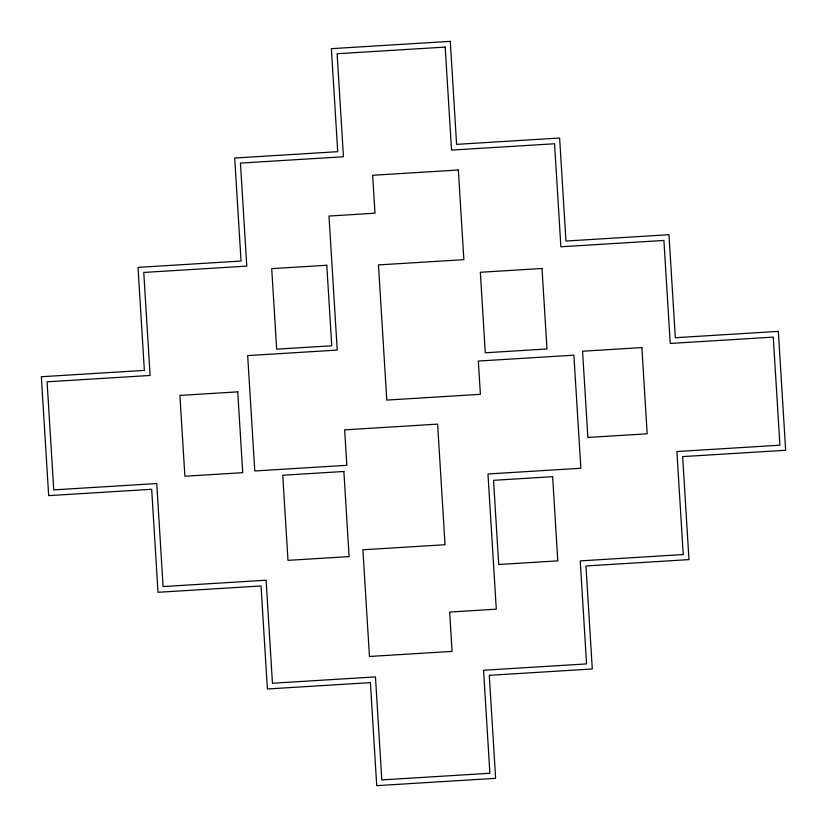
<?xml version="1.0" encoding="UTF-8"?>
<svg xmlns="http://www.w3.org/2000/svg" width="827" height="827" viewBox="0 0 827 827"><rect width="100%" height="100%" fill="white"/><g stroke="black" fill="none" stroke-linecap="round" stroke-linejoin="round"><path stroke-width="1.24" d="M450.27 41.35L331.379 48.669L337.716 151.682L234.703 158.019L241.039 261.043L138.026 267.379L144.363 370.393L41.35 376.73L48.669 495.621L151.682 489.284L158.019 592.297L261.043 585.961L267.379 688.974L370.393 682.637L376.73 785.65L495.621 778.331L489.284 675.318L592.297 668.981L585.961 565.957L688.974 559.621L682.637 456.607L785.65 450.27L778.331 331.379L675.318 337.716L668.981 234.703L565.957 241.039L559.621 138.026L456.607 144.363L450.27 41.35M445.195 47.087L337.116 53.734L343.453 156.758L240.44 163.095L246.777 266.108L143.764 272.455L150.1 375.468L47.087 381.805L53.734 489.884L156.758 483.547L163.095 586.56L266.108 580.223L272.455 683.236L375.468 676.899L381.805 779.913L489.884 773.266L483.547 670.242L586.56 663.905L580.223 560.892L683.236 554.545L676.899 451.532L779.913 445.195L773.266 337.116L670.242 343.453L663.905 240.44L560.892 246.777L554.545 143.764L451.532 150.1L445.195 47.087M458.344 170L372.657 175.283L374.993 213.211L328.991 216.043L337.24 350.09L247.676 355.6L254.778 470.976L346.833 465.312L344.642 429.854L437.617 424.137L445.04 544.724L362.898 549.779L369.462 656.473L452.08 651.387L449.65 612.052L496.293 609.179L487.971 473.974L580.854 468.258L573.886 355.176L478.337 361.058L480.394 394.324L386.788 400.092L378.466 264.909L463.864 259.657L458.344 170M326.789 265.25L271.711 268.641L276.673 349.17L331.751 345.789L326.789 265.25M542.016 268.486L480.332 272.279L485.284 352.778L546.978 348.973L542.016 268.486M641.876 347.578L582.559 351.227L587.873 437.452L647.179 433.803L641.876 347.578M237.742 391.853L179.904 395.409L184.886 476.238L242.714 472.672L237.742 391.853M343.877 471.483L282.751 475.246L287.992 560.355L349.108 556.602L343.877 471.483M552.622 476.683L493.533 480.322L498.712 564.5L557.801 560.871L552.622 476.683"/></g></svg>
